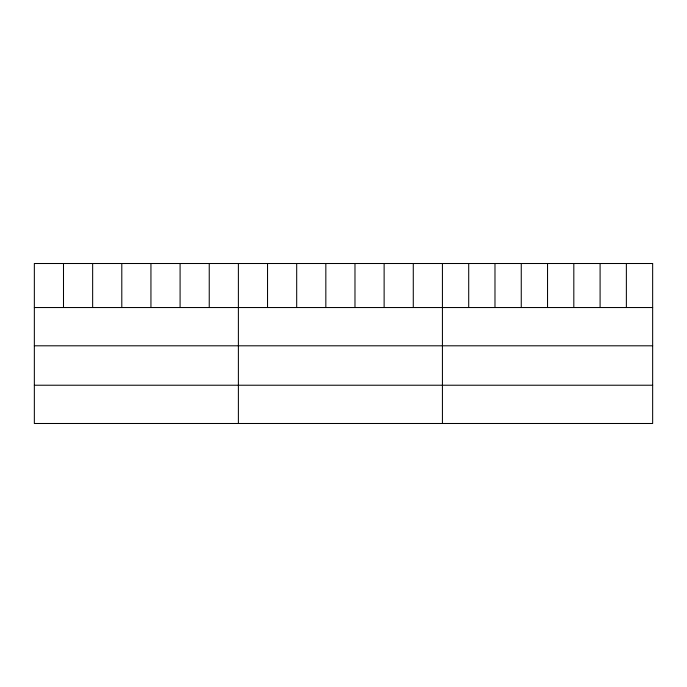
<?xml version="1.0" encoding="UTF-8"?>
<svg xmlns="http://www.w3.org/2000/svg" width="687" height="687" viewBox="0 0 687 687"><rect width="100%" height="100%" fill="white"/><g stroke="black" fill="none" stroke-linecap="round" stroke-linejoin="round"><path stroke-width="1.03" d="M34.35 307.536L652.65 307.536M34.35 345.801L652.65 345.801M34.35 385.227L652.65 385.227M626.372 263.507L626.372 307.536M600.094 263.507L600.094 307.536M573.817 263.507L573.817 307.536M547.539 263.507L547.539 307.536M521.261 263.507L521.261 307.536M494.983 263.507L494.983 307.536M468.706 263.507L468.706 307.536M442.428 263.507L442.428 423.493M413.282 263.507L413.282 307.536M384.127 263.507L384.127 307.536M354.981 263.507L354.981 307.536M325.836 263.507L325.836 307.536M296.69 263.507L296.69 307.536M267.535 263.507L267.535 307.536M238.389 263.507L238.389 423.493M209.243 263.507L209.243 307.536M180.088 263.507L180.088 307.536M150.942 263.507L150.942 307.536M121.797 263.507L121.797 307.536M92.651 263.507L92.651 307.536M63.496 263.507L63.496 307.536M652.65 263.507L34.35 263.507L34.35 423.493L652.65 423.493L652.65 263.507"/></g></svg>
